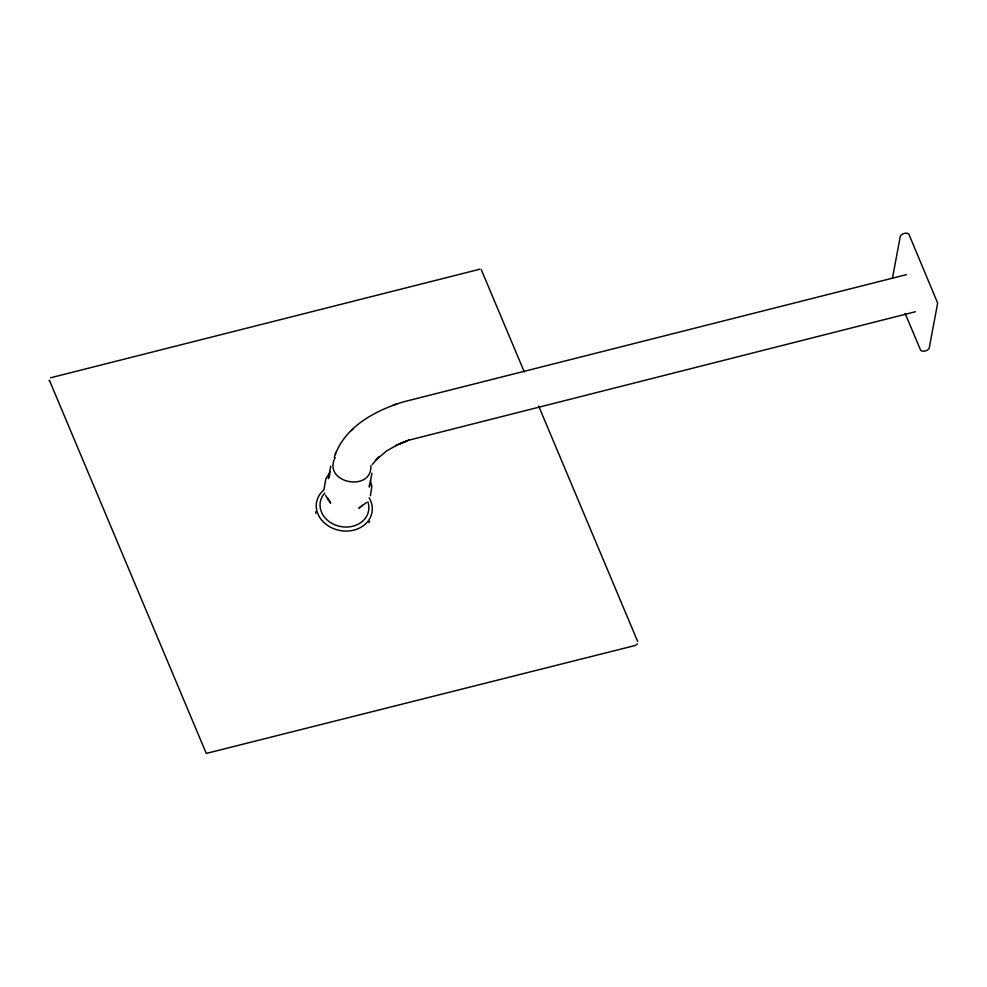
<?xml version="1.0" encoding="UTF-8"?>
<svg xmlns="http://www.w3.org/2000/svg" width="987" height="987" viewBox="0 0 987 987"><rect width="100%" height="100%" fill="white"/><g stroke="black" fill="none" stroke-linecap="round" stroke-linejoin="round"><path stroke-width="1.48" d="M324.069 488.873L325.883 478.609L330.3 472.045M369.644 483.63L369.335 487.047L371.914 473.205M637.392 643.906L635.542 645.399L206.271 753.426L49.387 380.254M330.756 465.987L328.375 478.707L329.016 476.499M892.421 278.383L900.329 236.103C901.501 233.623 906.856 231.982 908.867 234.166L937.65 303.046L929.174 348.337C928.014 350.854 922.648 352.334 920.637 350.274L905.128 313.397M370.409 495.696L371.815 486.665L370.396 480.225M334.26 457.536C343.71 427.223 375.196 410.395 403.769 401.783L906.424 274.645M335.173 454.402L335.925 452.317M334.198 459.621C324.785 483.901 372.222 491.896 370.865 465.704M329.473 475.438L330.003 474.414M335.235 457.746L334.766 458.523M372.259 464.556L378.613 457.154L375.504 460.275L386.719 450.886L397.749 444.643L409.099 440.029L395.639 445.655L397.749 444.643M362.414 505.245L358.886 508.157L366.535 502.519M352.852 429.024L350.792 430.974M399.056 444.014L406.163 441.066M393.023 405.25L396.774 403.942M408.334 440.301L915.381 311.744M50.571 377.787L480.015 269.167M325.488 495.314L330.657 503.21L327.906 498.213M327.474 498.928L328.313 500.064M481.36 269.858L524.319 371.976M538.631 406.015L637.664 641.439M49.35 380.563L49.449 381.192M369.15 497.756A28.179 23.577 10.6 0 1 359.848 527.885A28.179 23.577 10.6 0 1 322.811 521.395A28.179 23.577 10.6 0 1 324.032 489.836M369.669 521.272A28.179 23.577 10.6 0 1 368.953 522.654M315.84 513.339A28.179 23.577 10.6 0 1 315.618 511.784M367.904 501.865A24.539 20.53 10.6 0 1 340.219 526.453A24.539 20.53 10.6 0 1 324.772 493.068"/></g></svg>
